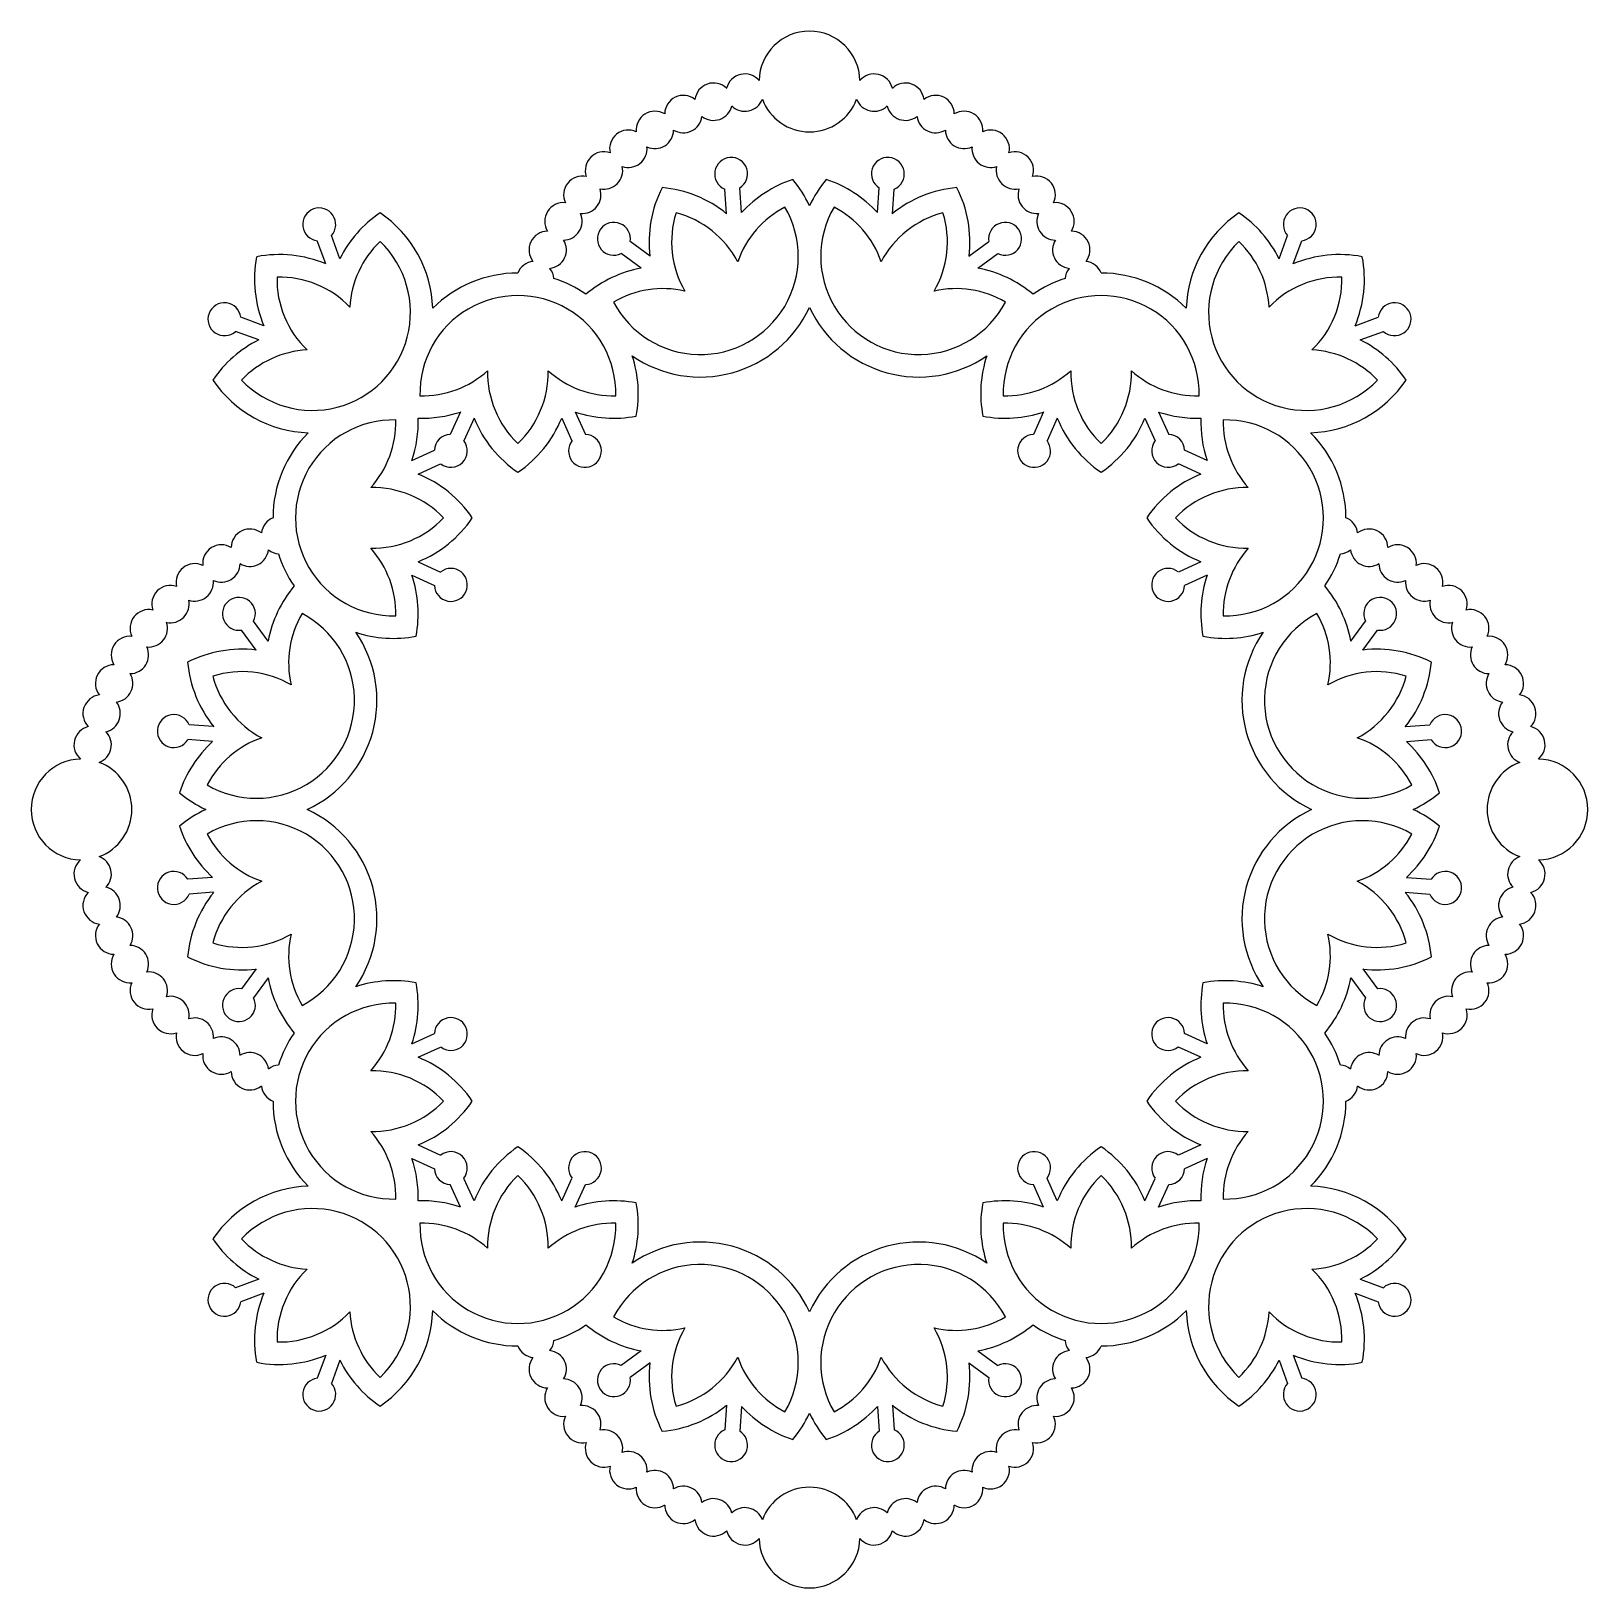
# Model space of a CAD drawing. Extents: x -608 to 15, y -200 to 164.
# Drawn here: x -193.1 to 14.9, y -43.9 to 164.2 of the extents above; entities that cross this region are included whole.
import ezdxf

# ---------------------------------------------------------------- set-up
doc = ezdxf.new("R2010")
doc.units = 0
doc.layers.get('0').update_dxf_attribs({"linetype": 'CONTINUOUS'})

msp = doc.modelspace()

# ---------------------------------------------------------------- linework, layer by layer
for p, q in [((-100.2, 139.77), (-100.45, 143.07)), ((-98.21, 139.93), (-98.46, 143.22)), ((-80.05, 139.93), (-79.8, 143.22)), ((-78.06, 139.77), (-77.81, 143.07)), ((-153.75, 133.06), (-154.9, 136.15)), ((-151.87, 133.75), (-153.02, 136.85)), ((-110.44, 134.1), (-113.1, 136.05)), ((-67.82, 134.1), (-65.16, 136.05)), ((-26.39, 133.75), (-25.24, 136.85)), ((-24.51, 133.06), (-23.36, 136.15)), ((-111.63, 132.49), (-114.29, 134.44)), ((-66.63, 132.49), (-63.97, 134.44)), ((-162.03, 124.78), (-165.12, 125.93)), ((-16.23, 124.78), (-13.14, 125.93)), ((-162.73, 122.9), (-165.82, 124.05)), ((-15.54, 122.9), (-12.44, 124.05)), ((-135.77, 113.28), (-137.15, 110.28)), ((-133.95, 112.45), (-135.33, 109.44)), ((-122.24, 112.45), (-120.87, 109.44)), ((-120.43, 113.28), (-119.05, 110.28)), ((-57.84, 113.28), (-59.21, 110.28)), ((-56.02, 112.45), (-57.39, 109.44)), ((-44.31, 112.45), (-42.93, 109.44)), ((-42.49, 113.28), (-41.12, 110.28)), ((-142.25, 106.8), (-139.25, 108.17)), ((-36.01, 106.8), (-39.01, 108.17)), ((-141.42, 104.98), (-138.42, 106.35)), ((-36.84, 104.98), (-39.84, 106.35)), ((-141.42, 93.27), (-138.42, 91.89)), ((-36.84, 93.27), (-39.84, 91.89)), ((-142.25, 91.45), (-139.25, 90.08)), ((-36.01, 91.45), (-39.01, 90.08)), ((-161.46, 82.65), (-163.42, 85.31)), ((-16.8, 82.65), (-14.84, 85.31)), ((-163.07, 81.47), (-165.03, 84.13)), ((-15.19, 81.47), (-13.23, 84.13)), ((-168.75, 71.23), (-172.04, 71.48)), ((-9.52, 71.23), (-6.22, 71.48)), ((-168.9, 69.23), (-172.19, 69.49)), ((-9.36, 69.23), (-6.07, 69.49)), ((-168.9, 51.08), (-172.19, 50.83)), ((-9.36, 51.08), (-6.07, 50.83)), ((-168.75, 49.09), (-172.04, 48.84)), ((-9.52, 49.09), (-6.22, 48.84)), ((-163.07, 38.85), (-165.03, 36.19)), ((-161.46, 37.66), (-163.42, 35)), ((-16.8, 37.66), (-14.84, 35)), ((-15.19, 38.85), (-13.23, 36.19)), ((-142.25, 28.86), (-139.25, 30.24)), ((-36.01, 28.86), (-39.01, 30.24)), ((-141.42, 27.05), (-138.42, 28.42)), ((-36.84, 27.05), (-39.84, 28.42)), ((-141.42, 15.34), (-138.42, 13.96)), ((-36.84, 15.34), (-39.84, 13.96)), ((-142.25, 13.52), (-139.25, 12.14)), ((-36.01, 13.52), (-39.01, 12.14)), ((-133.95, 7.87), (-135.33, 10.87)), ((-122.24, 7.87), (-120.87, 10.87)), ((-56.02, 7.87), (-57.39, 10.87)), ((-44.31, 7.87), (-42.93, 10.87)), ((-135.77, 7.04), (-137.15, 10.04)), ((-120.43, 7.04), (-119.05, 10.04)), ((-57.84, 7.04), (-59.21, 10.04)), ((-42.49, 7.04), (-41.12, 10.04)), ((-162.73, -2.59), (-165.82, -3.74)), ((-15.54, -2.59), (-12.44, -3.74)), ((-162.03, -4.46), (-165.12, -5.61)), ((-16.23, -4.46), (-13.14, -5.61)), ((-111.63, -12.17), (-114.29, -14.13)), ((-66.63, -12.17), (-63.97, -14.13)), ((-153.75, -12.74), (-154.9, -15.84)), ((-151.87, -13.44), (-153.02, -16.53)), ((-110.44, -13.78), (-113.1, -15.74)), ((-67.82, -13.78), (-65.16, -15.74)), ((-26.39, -13.44), (-25.24, -16.53)), ((-24.51, -12.74), (-23.36, -15.84)), ((-100.2, -19.46), (-100.45, -22.75)), ((-98.21, -19.61), (-98.46, -22.9)), ((-80.05, -19.61), (-79.8, -22.9)), ((-78.06, -19.46), (-77.81, -22.75))]:
    msp.add_line(p, q)
for centre, radius, start, end in [((-89.13, 157.44), 6.73, 0.9761, 179.0239), ((-97.77, 155.95), 2.5, 40.0291, 166.6243), ((-80.49, 155.95), 2.5, 13.3757, 139.9709), ((-101.95, 154.74), 2.5, 45.5185, 173.0529), ((-76.31, 154.74), 2.5, 6.9471, 134.4815), ((-105.98, 153.08), 2.5, 51.9471, 179.4815), ((-101.95, 154.74), 2.5, 231.9471, 346.6243), ((-97.77, 155.95), 2.5, 225.5185, 339.584), ((-89.13, 157.44), 6.73, 200.5892, 339.4108), ((-80.49, 155.95), 2.5, 200.416, 314.4815), ((-76.31, 154.74), 2.5, 193.3757, 308.0529), ((-72.28, 153.08), 2.5, 0.5185, 128.0529), ((-109.79, 150.97), 2.5, 58.3757, 185.91), ((-105.98, 153.08), 2.5, 238.3757, 353.0529), ((-72.28, 153.08), 2.5, 186.9471, 301.6243), ((-68.47, 150.97), 2.5, 354.09, 121.6243), ((-113.34, 148.45), 2.5, 64.8043, 192.3386), ((-109.79, 150.97), 2.5, 244.8043, 359.4815), ((-68.47, 150.97), 2.5, 180.5185, 295.1957), ((-64.92, 148.45), 2.5, 347.6614, 115.1957), ((-116.59, 145.55), 2.5, 71.2328, 198.7672), ((-113.34, 148.45), 2.5, 251.2328, 5.91), ((-64.92, 148.45), 2.5, 174.09, 288.7672), ((-61.68, 145.55), 2.5, 341.2328, 108.7672), ((-116.59, 145.55), 2.5, 257.6614, 12.3386), ((-99.6, 145.09), 2.2, 301.4133, 247.3296), ((-78.66, 145.09), 2.2, 292.6704, 238.5867), ((-61.68, 145.55), 2.5, 167.6614, 282.3386), ((-119.49, 142.3), 2.5, 77.6614, 205.1957), ((-86.34, 129.06), 16.09, 108.1796, 137.5162), ((-103.72, 134.04), 16.09, 24.9387, 39.8204), ((-74.54, 134.04), 16.09, 140.1796, 155.0613), ((-91.92, 129.06), 16.09, 42.4838, 71.8204), ((-58.77, 142.3), 2.5, 334.8043, 102.3386), ((-119.49, 142.3), 2.5, 264.09, 18.7672), ((-94.47, 135.99), 16.09, 153.1796, 186.7733), ((-110.28, 127.23), 16.09, 51.2267, 84.8204), ((-67.99, 127.23), 16.09, 95.1796, 128.7733), ((-83.79, 135.99), 16.09, 353.2267, 26.8204), ((-58.77, 142.3), 2.5, 161.2328, 275.91), ((-154.64, 138.34), 2.2, 317.4133, 263.3296), ((-137.48, 126.58), 16.09, 124.1796, 153.5162), ((-155.55, 126.58), 16.09, 1.9612, 55.8204), ((-122.01, 138.75), 2.5, 84.09, 211.6243), ((-122.01, 138.75), 2.5, 270.5185, 25.1957), ((-103.72, 134.04), 13.09, 207.675, 30.325), ((-94.47, 135.99), 13.09, 162.6749, 210.1212), ((-110.28, 127.23), 13.09, 27.8789, 75.325), ((-86.34, 129.06), 13.09, 117.6749, 160.864), ((-74.54, 134.04), 13.09, 149.675, 332.325), ((-91.92, 129.06), 13.09, 19.136, 62.3251), ((-67.99, 127.23), 13.09, 104.675, 152.1211), ((-83.79, 135.99), 13.09, 329.8788, 17.3251), ((-56.26, 138.75), 2.5, 154.8043, 269.4815), ((-56.26, 138.75), 2.5, 328.3757, 95.91), ((-22.71, 126.58), 16.09, 124.1796, 178.0388), ((-40.79, 126.58), 16.09, 26.4838, 55.8204), ((-23.62, 138.34), 2.2, 276.6704, 222.5867), ((-124.11, 134.94), 2.5, 90.5185, 218.0529), ((-115.27, 136.41), 2.2, 350.6704, 296.5867), ((-62.99, 136.41), 2.2, 243.4133, 189.3296), ((-54.15, 134.94), 2.5, 321.9471, 89.4815), ((-155.55, 126.58), 13.09, 223.675, 46.325), ((-137.48, 126.58), 13.09, 133.6749, 176.864), ((-124.11, 134.94), 2.5, 276.9471, 31.6243), ((-54.15, 134.94), 2.5, 148.3757, 263.0529), ((-22.71, 126.58), 13.09, 133.675, 316.325), ((-40.79, 126.58), 13.09, 3.136, 46.3251), ((-147.2, 131), 16.09, 169.1796, 202.7733), ((-159.98, 118.22), 16.09, 67.2267, 100.8204), ((-125.78, 130.92), 2.5, 96.9471, 158.3496), ((-52.48, 130.92), 2.5, 21.9363, 83.0529), ((-18.28, 118.22), 16.09, 79.1796, 112.7733), ((-31.07, 131), 16.09, 337.2267, 10.8204), ((-159.98, 118.22), 13.09, 43.8789, 91.325), ((-147.2, 131), 13.09, 178.6749, 226.1212), ((-128.1, 115.75), 16.09, 90.0165, 135), ((-125.78, 130.92), 2.5, 4.2621, 38.0529), ((-128.1, 115.75), 16.09, 55.574, 72.5952), ((-108.7, 116.67), 16.09, 100.4838, 129.8204), ((-69.56, 116.67), 16.09, 50.1796, 79.5162), ((-50.16, 115.75), 16.09, 107.4048, 124.426), ((-52.48, 130.92), 2.5, 141.9471, 175.7379), ((-50.16, 115.75), 16.09, 45, 89.9835), ((-18.28, 118.22), 13.09, 88.675, 136.1211), ((-31.07, 131), 13.09, 313.8788, 1.3251), ((-108.7, 116.67), 13.09, 77.1359, 120.3251), ((-69.56, 116.67), 13.09, 59.6749, 102.8641), ((-167.31, 125.67), 2.2, 6.6704, 312.5867), ((-128.1, 115.75), 13.09, 358.675, 181.325), ((-103.72, 134.04), 16.09, 235.574, 335.0613), ((-74.54, 134.04), 16.09, 204.9387, 304.426), ((-50.16, 115.75), 13.09, 358.675, 181.325), ((-10.95, 125.67), 2.2, 227.4133, 173.3296), ((-155.55, 108.5), 16.09, 116.4838, 145.8204), ((-22.71, 108.5), 16.09, 34.1796, 63.5162), ((-155.55, 108.5), 13.09, 93.1359, 136.3251), ((-128.1, 115.75), 16.09, 349.1796, 18.1796), ((-50.16, 115.75), 16.09, 161.8204, 190.8204), ((-22.71, 108.5), 13.09, 43.6749, 86.8641), ((-140.88, 128.53), 13.09, 268.6749, 311.8641), ((-119.06, 118.53), 13.09, 178.8788, 226.3251), ((-137.14, 118.53), 13.09, 313.675, 1.1211), ((-115.32, 128.53), 13.09, 228.136, 271.3251), ((-62.95, 128.53), 13.09, 268.6749, 311.864), ((-41.13, 118.53), 13.09, 178.8789, 226.325), ((-59.2, 118.53), 13.09, 313.6749, 1.1212), ((-37.38, 128.53), 13.09, 228.1359, 271.3251), ((-155.55, 126.58), 16.09, 214.1796, 268.0388), ((-22.71, 126.58), 16.09, 271.9612, 325.8204), ((-157.51, 111.91), 16.09, 341.4838, 1.9612), ((-140.88, 128.53), 16.09, 268.0388, 288.5162), ((-119.06, 118.53), 16.09, 202.2267, 235.8204), ((-137.14, 118.53), 16.09, 304.1796, 337.7733), ((-115.32, 128.53), 16.09, 251.4838, 280.8204), ((-62.95, 128.53), 16.09, 259.1796, 288.5162), ((-41.13, 118.53), 16.09, 202.2267, 235.8204), ((-59.2, 118.53), 16.09, 304.1796, 337.7733), ((-37.38, 128.53), 16.09, 251.4838, 271.9612), ((-20.75, 111.91), 16.09, 178.0388, 198.5162), ((-144.73, 99.12), 16.09, 135, 179.9835), ((-144.73, 99.12), 13.09, 88.675, 271.325), ((-157.51, 111.91), 13.09, 318.1359, 1.3251), ((-137.05, 108.08), 2.2, 92.4133, 177.5867), ((-119.14, 108.08), 2.2, 141.6704, 87.5867), ((-59.12, 108.08), 2.2, 92.4133, 38.3296), ((-41.21, 108.08), 2.2, 2.4133, 87.5867), ((-33.54, 99.12), 13.09, 268.675, 91.325), ((-20.75, 111.91), 13.09, 178.6749, 221.8641), ((-33.54, 99.12), 16.09, 0.0165, 45), ((-137.05, 108.08), 2.2, 231.6704, 38.3296), ((-41.21, 108.08), 2.2, 141.6704, 308.3296), ((-147.5, 90.09), 16.09, 34.1796, 67.7733), ((-30.76, 90.09), 16.09, 112.2267, 145.8204), ((-147.5, 90.09), 13.09, 43.6749, 91.1212), ((-30.76, 90.09), 13.09, 88.8788, 136.3251), ((-159.89, 96.81), 2.5, 111.6504, 173.0529), ((-147.5, 108.16), 13.09, 268.8789, 316.325), ((-147.5, 108.16), 16.09, 292.2267, 325.8204), ((-30.76, 108.16), 16.09, 214.1796, 247.7733), ((-30.76, 108.16), 13.09, 223.675, 271.1211), ((-18.37, 96.81), 2.5, 6.9471, 68.3496), ((-163.91, 95.14), 2.5, 51.9471, 179.4815), ((-14.35, 95.14), 2.5, 0.5185, 128.0529), ((-167.72, 93.03), 2.5, 58.3757, 185.91), ((-163.91, 95.14), 2.5, 238.3757, 353.0529), ((-159.89, 96.81), 2.5, 231.9471, 265.7379), ((-144.73, 99.12), 16.09, 197.4048, 214.426), ((-157.51, 86.34), 13.09, 358.6749, 41.864), ((-20.75, 86.34), 13.09, 138.136, 181.3251), ((-33.54, 99.12), 16.09, 325.574, 342.5952), ((-18.37, 96.81), 2.5, 274.2621, 308.0529), ((-14.35, 95.14), 2.5, 186.9471, 301.6243), ((-10.54, 93.03), 2.5, 354.09, 121.6243), ((-171.28, 90.51), 2.5, 64.8043, 192.3386), ((-167.72, 93.03), 2.5, 244.8043, 359.4815), ((-137.05, 90.17), 2.2, 182.4133, 128.3296), ((-41.21, 90.17), 2.2, 51.6704, 357.5867), ((-10.54, 93.03), 2.5, 180.5185, 295.1957), ((-6.99, 90.51), 2.5, 347.6614, 115.1957), ((-174.52, 87.61), 2.5, 71.2328, 198.7672), ((-171.28, 90.51), 2.5, 251.2328, 5.91), ((-145.64, 79.73), 16.09, 140.1796, 169.5162), ((-157.51, 86.34), 16.09, 349.1796, 18.5162), ((-20.75, 86.34), 16.09, 161.4838, 190.8204), ((-32.62, 79.73), 16.09, 10.4838, 39.8204), ((-6.99, 90.51), 2.5, 174.09, 288.7672), ((-3.74, 87.61), 2.5, 341.2328, 108.7672), ((-174.52, 87.61), 2.5, 257.6614, 12.3386), ((-165.38, 86.3), 2.2, 333.4133, 279.3296), ((-12.88, 86.3), 2.2, 260.6704, 206.5867), ((-3.74, 87.61), 2.5, 167.6614, 282.3386), ((-177.42, 84.37), 2.5, 77.6614, 205.1957), ((-163.02, 74.75), 13.09, 239.675, 62.325), ((-145.64, 79.73), 13.09, 149.6749, 192.8641), ((-15.25, 74.75), 13.09, 117.675, 300.325), ((-32.62, 79.73), 13.09, 347.1359, 30.3251), ((-0.84, 84.37), 2.5, 334.8043, 102.3386), ((-179.94, 80.81), 2.5, 84.09, 211.6243), ((-177.42, 84.37), 2.5, 264.09, 18.7672), ((-163.02, 74.75), 16.09, 294.9387, 34.426), ((-144.73, 99.12), 16.09, 251.8204, 280.8204), ((-33.54, 99.12), 16.09, 259.1796, 288.1796), ((-15.25, 74.75), 16.09, 145.574, 245.0613), ((-0.84, 84.37), 2.5, 161.2328, 275.91), ((1.68, 80.81), 2.5, 328.3757, 95.91), ((-179.94, 80.81), 2.5, 270.5185, 25.1957), ((-164.97, 65.49), 16.09, 83.2267, 116.8204), ((-13.29, 65.49), 16.09, 63.1796, 96.7733), ((1.68, 80.81), 2.5, 154.8043, 269.4815), ((-182.05, 77), 2.5, 90.5185, 218.0529), ((-156.2, 81.3), 16.09, 185.1796, 218.7733), ((-22.06, 81.3), 16.09, 321.2267, 354.8204), ((3.79, 77), 2.5, 321.9471, 89.4815), ((-182.05, 77), 2.5, 276.9471, 31.6243), ((-164.97, 65.49), 13.09, 59.8788, 107.3251), ((-156.2, 81.3), 13.09, 194.675, 242.1211), ((-13.29, 65.49), 13.09, 72.6749, 120.1212), ((-22.06, 81.3), 13.09, 297.8789, 345.325), ((3.79, 77), 2.5, 148.3757, 263.0529), ((-183.72, 72.98), 2.5, 96.9471, 224.4815), ((5.45, 72.98), 2.5, 315.5185, 83.0529), ((-183.72, 72.98), 2.5, 283.3757, 38.0529), ((-174.07, 70.63), 2.2, 22.6704, 328.5867), ((-4.19, 70.63), 2.2, 211.4133, 157.3296), ((5.45, 72.98), 2.5, 141.9471, 256.6243), ((-184.92, 68.8), 2.5, 103.3757, 229.9709), ((6.66, 68.8), 2.5, 310.0291, 76.6243), ((-184.92, 68.8), 2.5, 290.416, 44.4815), ((-158.03, 57.37), 16.09, 132.4838, 161.8204), ((-158.03, 57.37), 13.09, 109.136, 152.3251), ((-20.23, 57.37), 13.09, 27.6749, 70.864), ((-20.23, 57.37), 16.09, 18.1796, 47.5162), ((6.66, 68.8), 2.5, 135.5185, 249.584), ((-186.41, 60.16), 6.73, 90.9761, 269.0239), ((8.15, 60.16), 6.73, 270.9761, 89.0239), ((-186.41, 60.16), 6.73, 290.5892, 69.4108), ((8.15, 60.16), 6.73, 110.5892, 249.4108), ((-163.02, 74.75), 16.09, 230.1796, 245.0613), ((-15.25, 74.75), 16.09, 294.9387, 309.8204), ((-163.02, 45.57), 16.09, 114.9387, 129.8204), ((-163.02, 45.57), 13.09, 297.675, 120.325), ((-163.02, 45.57), 16.09, 325.574, 65.0613), ((-15.25, 45.57), 16.09, 114.9387, 214.426), ((-15.25, 45.57), 13.09, 59.675, 242.325), ((-15.25, 45.57), 16.09, 50.1796, 65.0613), ((-158.03, 62.95), 16.09, 198.1796, 227.5162), ((-158.03, 62.95), 13.09, 207.6749, 250.864), ((-20.23, 62.95), 13.09, 289.136, 332.3251), ((-20.23, 62.95), 16.09, 312.4838, 341.8204), ((-184.92, 51.52), 2.5, 130.0291, 256.6243), ((-184.92, 51.52), 2.5, 315.5185, 69.584), ((6.66, 51.52), 2.5, 110.416, 224.4815), ((6.66, 51.52), 2.5, 283.3757, 49.9709), ((-174.07, 49.68), 2.2, 31.4133, 337.3296), ((-156.2, 39.01), 13.09, 117.8789, 165.325), ((-22.06, 39.01), 13.09, 14.675, 62.1211), ((-4.19, 49.68), 2.2, 202.6704, 148.5867), ((-183.72, 47.33), 2.5, 135.5185, 263.0529), ((-183.72, 47.33), 2.5, 321.9471, 76.6243), ((-156.2, 39.01), 16.09, 141.2267, 174.8204), ((-22.06, 39.01), 16.09, 5.1796, 38.7733), ((5.45, 47.33), 2.5, 103.3757, 218.0529), ((5.45, 47.33), 2.5, 276.9471, 44.4815), ((-182.05, 43.31), 2.5, 328.3757, 83.0529), ((3.79, 43.31), 2.5, 96.9471, 211.6243), ((-182.05, 43.31), 2.5, 141.9471, 269.4815), ((3.79, 43.31), 2.5, 270.5185, 38.0529), ((-179.94, 39.5), 2.5, 334.8043, 89.4815), ((-164.97, 54.82), 13.09, 252.6749, 300.1212), ((-145.64, 40.59), 13.09, 167.1359, 210.3251), ((-32.62, 40.59), 13.09, 329.6749, 12.8641), ((-13.29, 54.82), 13.09, 239.8788, 287.3251), ((1.68, 39.5), 2.5, 90.5185, 205.1957), ((-179.94, 39.5), 2.5, 148.3757, 275.91), ((-164.97, 54.82), 16.09, 243.1796, 276.7733), ((-13.29, 54.82), 16.09, 263.2267, 296.8204), ((1.68, 39.5), 2.5, 264.09, 31.6243), ((-177.42, 35.95), 2.5, 341.2328, 95.91), ((-145.64, 40.59), 16.09, 190.4838, 219.8204), ((-32.62, 40.59), 16.09, 320.1796, 349.5162), ((-0.84, 35.95), 2.5, 84.09, 198.7672), ((-177.42, 35.95), 2.5, 154.8043, 282.3386), ((-165.38, 34.02), 2.2, 80.6704, 26.5867), ((-144.73, 21.19), 16.09, 79.1796, 108.1796), ((-157.51, 33.97), 16.09, 341.4838, 10.8204), ((-20.75, 33.97), 16.09, 169.1796, 198.5162), ((-33.54, 21.19), 16.09, 71.8204, 100.8204), ((-12.88, 34.02), 2.2, 153.4133, 99.3296), ((-0.84, 35.95), 2.5, 257.6614, 25.1957), ((-174.52, 32.7), 2.5, 161.2328, 288.7672), ((-174.52, 32.7), 2.5, 347.6614, 102.3386), ((-144.73, 21.19), 13.09, 88.675, 271.325), ((-157.51, 33.97), 13.09, 318.1359, 1.3251), ((-33.54, 21.19), 13.09, 268.675, 91.325), ((-20.75, 33.97), 13.09, 178.6749, 221.8641), ((-3.74, 32.7), 2.5, 77.6614, 192.3386), ((-3.74, 32.7), 2.5, 251.2328, 18.7672), ((-171.28, 29.8), 2.5, 354.09, 108.7672), ((-137.05, 30.15), 2.2, 231.6704, 177.5867), ((-41.21, 30.15), 2.2, 2.4133, 308.3296), ((-6.99, 29.8), 2.5, 71.2328, 185.91), ((-171.28, 29.8), 2.5, 167.6614, 295.1957), ((-167.72, 27.28), 2.5, 0.5185, 115.1957), ((-144.73, 21.19), 16.09, 145.574, 162.5952), ((-144.73, 21.19), 16.09, 145.574, 162.5952), ((-144.73, 21.19), 16.09, 145.574, 162.5952), ((-33.54, 21.19), 16.09, 17.4048, 34.426), ((-33.54, 21.19), 16.09, 17.4048, 34.426), ((-33.54, 21.19), 16.09, 17.4048, 34.426), ((-10.54, 27.28), 2.5, 64.8043, 179.4815), ((-6.99, 29.8), 2.5, 244.8043, 12.3386), ((-167.72, 27.28), 2.5, 174.09, 301.6243), ((-163.91, 25.18), 2.5, 6.9471, 121.6243), ((-147.5, 12.15), 16.09, 34.1796, 67.7733), ((-30.76, 12.15), 16.09, 112.2267, 145.8204), ((-14.35, 25.18), 2.5, 58.3757, 173.0529), ((-10.54, 27.28), 2.5, 238.3757, 5.91), ((-163.91, 25.18), 2.5, 180.5185, 308.0529), ((-159.89, 23.51), 2.5, 94.2621, 128.0529), ((-147.5, 12.15), 13.09, 43.6749, 91.1212), ((-30.76, 12.15), 13.09, 88.8788, 136.3251), ((-18.37, 23.51), 2.5, 51.9471, 85.7379), ((-14.35, 25.18), 2.5, 231.9471, 359.4815), ((-159.89, 23.51), 2.5, 186.9471, 248.0637), ((-18.37, 23.51), 2.5, 291.9363, 353.0529), ((-144.73, 21.19), 16.09, 180.0165, 225), ((-147.5, 30.23), 13.09, 268.8788, 316.3251), ((-147.5, 30.23), 16.09, 292.2267, 325.8204), ((-30.76, 30.23), 16.09, 214.1796, 247.7733), ((-30.76, 30.23), 13.09, 223.6749, 271.1212), ((-33.54, 21.19), 16.09, 315, 359.9835), ((-157.51, 8.41), 13.09, 358.6749, 41.8641), ((-20.75, 8.41), 13.09, 138.1359, 181.3251), ((-119.06, 1.78), 16.09, 124.1796, 157.7733), ((-137.14, 1.78), 16.09, 22.2267, 55.8204), ((-41.13, 1.78), 16.09, 124.1796, 157.7733), ((-59.2, 1.78), 16.09, 22.2267, 55.8204), ((-157.51, 8.41), 16.09, 358.0388, 18.5162), ((-137.05, 12.24), 2.2, 321.6704, 128.3296), ((-119.14, 12.24), 2.2, 272.4133, 218.3296), ((-59.12, 12.24), 2.2, 321.6704, 267.5867), ((-41.21, 12.24), 2.2, 51.6704, 218.3296), ((-20.75, 8.41), 16.09, 161.4838, 181.9612), ((-137.05, 12.24), 2.2, 182.4133, 267.5867), ((-119.06, 1.78), 13.09, 133.6749, 181.1212), ((-137.14, 1.78), 13.09, 358.8789, 46.325), ((-41.13, 1.78), 13.09, 133.675, 181.1211), ((-59.2, 1.78), 13.09, 358.8788, 46.3251), ((-41.21, 12.24), 2.2, 272.4133, 357.5867), ((-155.55, -6.26), 16.09, 91.9612, 145.8204), ((-22.71, -6.26), 16.09, 34.1796, 88.0388), ((-155.55, -6.26), 13.09, 313.675, 136.325), ((-140.88, -8.22), 16.09, 71.4838, 91.9612), ((-115.32, -8.22), 16.09, 79.1796, 108.5162), ((-128.1, 4.56), 16.09, 341.8204, 10.8204), ((-50.16, 4.56), 16.09, 169.1796, 198.1796), ((-62.95, -8.22), 16.09, 71.4838, 100.8204), ((-37.38, -8.22), 16.09, 88.0388, 108.5162), ((-22.71, -6.26), 13.09, 43.675, 226.325), ((-140.88, -8.22), 13.09, 48.1359, 91.3251), ((-128.1, 4.56), 13.09, 178.675, 1.325), ((-115.32, -8.22), 13.09, 88.6749, 131.864), ((-62.95, -8.22), 13.09, 48.136, 91.3251), ((-50.16, 4.56), 13.09, 178.675, 1.325), ((-37.38, -8.22), 13.09, 88.6749, 131.8641), ((-155.55, 11.81), 16.09, 214.1796, 243.5162), ((-155.55, 11.81), 13.09, 223.6749, 266.8641), ((-103.72, -13.73), 16.09, 24.9387, 124.426), ((-74.54, -13.73), 16.09, 55.574, 155.0613), ((-22.71, 11.81), 13.09, 273.1359, 316.3251), ((-22.71, 11.81), 16.09, 296.4838, 325.8204), ((-147.2, -10.69), 13.09, 133.8788, 181.3251), ((-103.72, -13.73), 13.09, 329.675, 152.325), ((-74.54, -13.73), 13.09, 27.675, 210.325), ((-31.07, -10.69), 13.09, 358.6749, 46.1212), ((-167.31, -5.36), 2.2, 47.4133, 353.3296), ((-10.95, -5.36), 2.2, 186.6704, 132.5867), ((-147.2, -10.69), 16.09, 157.2267, 190.8204), ((-31.07, -10.69), 16.09, 349.1796, 22.7733), ((-159.98, 2.09), 13.09, 268.675, 316.1211), ((-137.48, -6.26), 13.09, 183.136, 226.3251), ((-155.55, -6.26), 16.09, 304.1796, 358.0388), ((-128.1, 4.56), 16.09, 225, 269.9835), ((-108.7, 3.65), 13.09, 239.6749, 282.8641), ((-69.56, 3.65), 13.09, 257.1359, 300.3251), ((-50.16, 4.56), 16.09, 270.0165, 315), ((-22.71, -6.26), 16.09, 181.9612, 235.8204), ((-40.79, -6.26), 13.09, 313.6749, 356.864), ((-18.28, 2.09), 13.09, 223.8789, 271.325), ((-128.1, 4.56), 16.09, 287.4048, 304.426), ((-108.7, 3.65), 16.09, 230.1796, 259.5162), ((-94.47, -15.68), 13.09, 149.8788, 197.3251), ((-83.79, -15.68), 13.09, 342.6749, 30.1212), ((-69.56, 3.65), 16.09, 280.4838, 309.8204), ((-50.16, 4.56), 16.09, 235.574, 252.5952), ((-125.78, -10.6), 2.5, 201.6504, 263.0529), ((-125.78, -10.6), 2.5, 321.9471, 355.7379), ((-124.11, -14.63), 2.5, 328.3757, 83.0529), ((-54.15, -14.63), 2.5, 96.9471, 211.6243), ((-52.48, -10.6), 2.5, 184.2621, 218.0529), ((-52.48, -10.6), 2.5, 276.9471, 338.0637), ((-159.98, 2.09), 16.09, 259.1796, 292.7733), ((-137.48, -6.26), 16.09, 206.4838, 235.8204), ((-124.11, -14.63), 2.5, 141.9471, 269.4815), ((-115.27, -16.1), 2.2, 63.4133, 9.3296), ((-94.47, -15.68), 16.09, 173.2267, 206.8204), ((-110.28, -6.91), 13.09, 284.675, 332.1211), ((-86.34, -8.74), 13.09, 199.136, 242.3251), ((-91.92, -8.74), 13.09, 297.6749, 340.864), ((-67.99, -6.91), 13.09, 207.8789, 255.325), ((-83.79, -15.68), 16.09, 333.1796, 6.7733), ((-62.99, -16.1), 2.2, 170.6704, 116.5867), ((-54.15, -14.63), 2.5, 270.5185, 38.0529), ((-40.79, -6.26), 16.09, 304.1796, 333.5162), ((-18.28, 2.09), 16.09, 247.2267, 280.8204), ((-154.64, -18.02), 2.2, 96.6704, 42.5867), ((-122.01, -18.44), 2.5, 334.8043, 89.4815), ((-56.26, -18.44), 2.5, 90.5185, 205.1957), ((-23.62, -18.02), 2.2, 137.4133, 83.3296), ((-122.01, -18.44), 2.5, 148.3757, 275.91), ((-56.26, -18.44), 2.5, 264.09, 31.6243), ((-119.49, -21.99), 2.5, 341.2328, 95.91), ((-110.28, -6.91), 16.09, 275.1796, 308.7733), ((-86.34, -8.74), 16.09, 222.4838, 251.8204), ((-103.72, -13.73), 16.09, 320.1796, 335.0613), ((-74.54, -13.73), 16.09, 204.9387, 219.8204), ((-91.92, -8.74), 16.09, 288.1796, 317.5162), ((-67.99, -6.91), 16.09, 231.2267, 264.8204), ((-58.77, -21.99), 2.5, 84.09, 198.7672), ((-119.49, -21.99), 2.5, 154.8043, 282.3386), ((-116.59, -25.23), 2.5, 347.6614, 102.3386), ((-99.6, -24.78), 2.2, 112.6704, 58.5867), ((-78.66, -24.78), 2.2, 121.4133, 67.3296), ((-61.68, -25.23), 2.5, 77.6614, 192.3386), ((-58.77, -21.99), 2.5, 257.6614, 25.1957), ((-116.59, -25.23), 2.5, 161.2328, 288.7672), ((-61.68, -25.23), 2.5, 251.2328, 18.7672), ((-113.34, -28.13), 2.5, 354.09, 108.7672), ((-64.92, -28.13), 2.5, 71.2328, 185.91), ((-113.34, -28.13), 2.5, 167.6614, 295.1957), ((-109.79, -30.65), 2.5, 0.5185, 115.1957), ((-68.47, -30.65), 2.5, 64.8043, 179.4815), ((-64.92, -28.13), 2.5, 244.8043, 12.3386), ((-109.79, -30.65), 2.5, 174.09, 301.6243), ((-105.98, -32.76), 2.5, 6.9471, 121.6243), ((-89.13, -37.13), 6.73, 20.5892, 159.4108), ((-72.28, -32.76), 2.5, 58.3757, 173.0529), ((-68.47, -30.65), 2.5, 238.3757, 5.91), ((-105.98, -32.76), 2.5, 180.5185, 308.0529), ((-101.95, -34.43), 2.5, 13.3757, 128.0529), ((-97.77, -35.63), 2.5, 20.416, 134.4815), ((-80.49, -35.63), 2.5, 45.5185, 159.584), ((-76.31, -34.43), 2.5, 51.9471, 166.6243), ((-72.28, -32.76), 2.5, 231.9471, 359.4815), ((-101.95, -34.43), 2.5, 186.9471, 314.4815), ((-76.31, -34.43), 2.5, 225.5185, 353.0529), ((-97.77, -35.63), 2.5, 193.3757, 319.9709), ((-89.13, -37.13), 6.73, 180.9761, 359.0239), ((-80.49, -35.63), 2.5, 220.0291, 346.6243)]:
    msp.add_arc(centre, radius, start, end)

doc.saveas('drawing.dxf')
